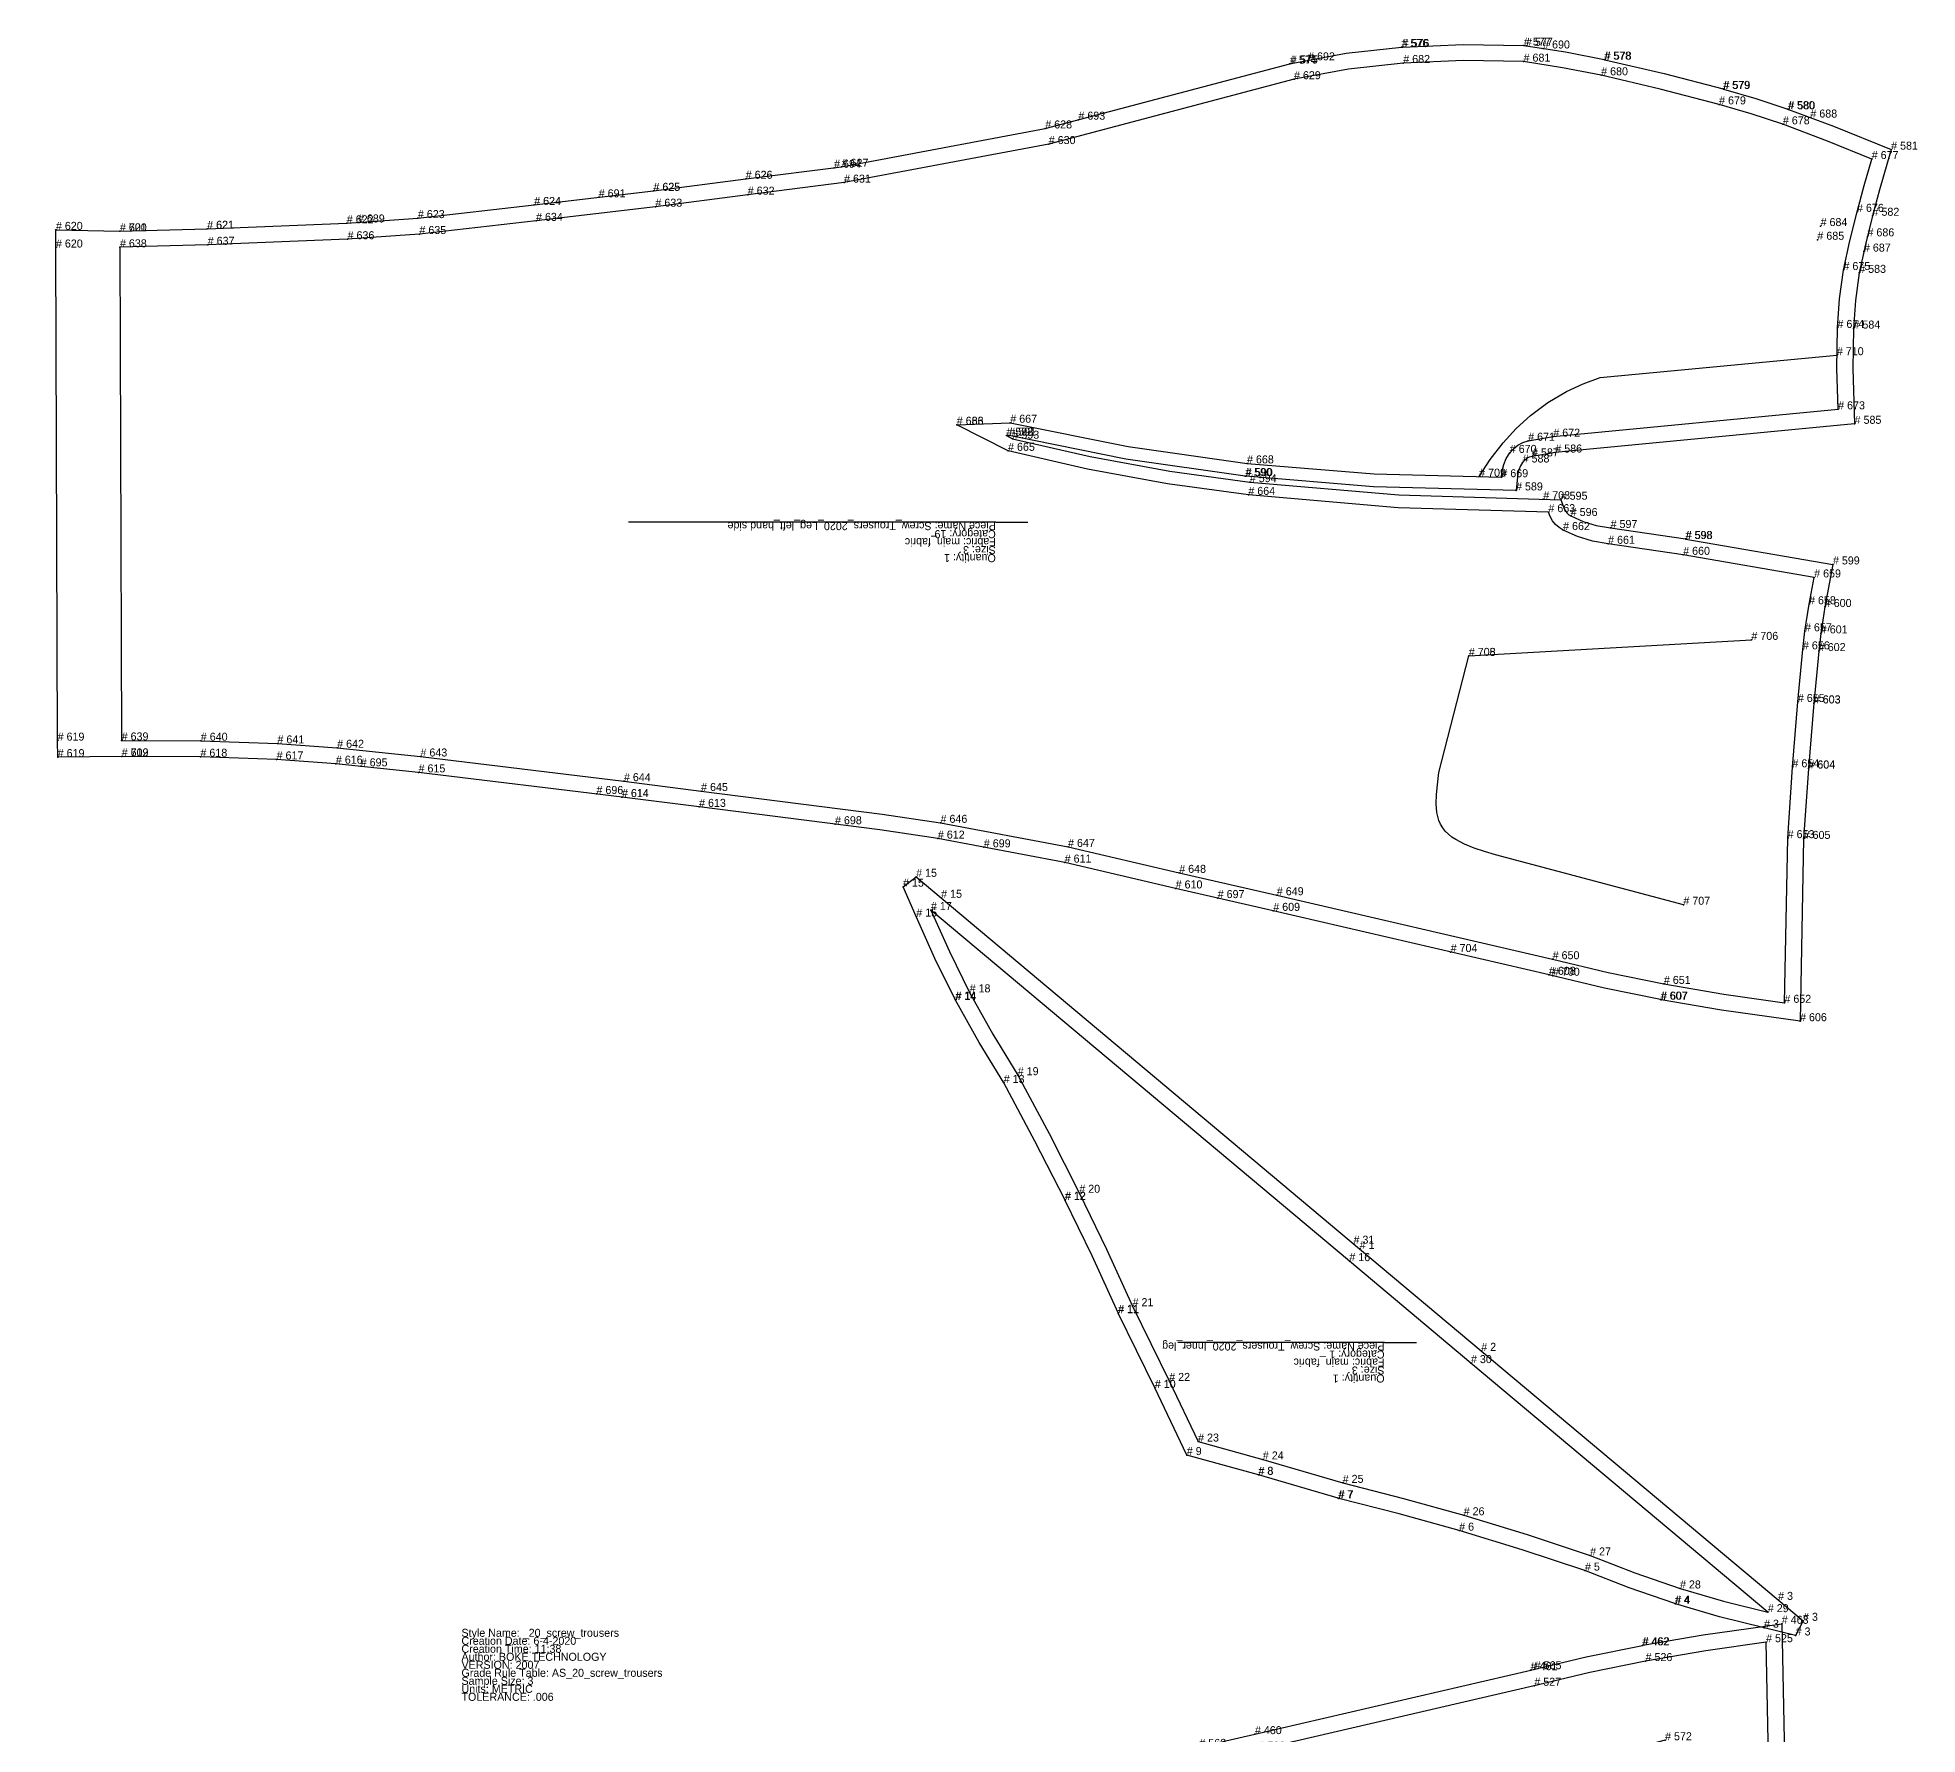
# Model space of a CAD drawing. Extents: x -265 to 2412, y -612 to 1604.
# Drawn here: x -265 to 910, y 499 to 1559 of the extents above; entities that cross this region are included whole.
import ezdxf

# ---------------------------------------------------------------- set-up
doc = ezdxf.new("R2010")
doc.units = 0

# ---------------------------------------------------------------- blocks, each defined once
blk = doc.blocks.new('Inner_leg-3')
at = {"layer": '1'}
blk.add_lwpolyline([(561.245, 802.4275), (637.2175, 738.725), (822.7275, 583.175), (838.3075, 570.1075), (833.6625, 560.9575), (813.92, 565.805), (786.085, 572.64), (758.5925, 580.725), (758.1725, 580.8675), (729.6625, 590.64), (702.045, 601.4525), (662.8825, 614.37), (623.44, 626.4175), (585.9225, 636.9475), (548.1675, 646.59), (547.8325, 646.6825), (497.93, 661.2975), (498.0775, 661.2475), (453.23, 673.63), (433.2225, 715.635), (433.2775, 715.535), (410.3725, 762.22), (410.2525, 762.4725), (394.03, 798.015), (377.0675, 833.1075), (377.16, 832.9075), (358.3625, 869.715), (338.83, 906.08), (323.385, 931.405), (308.79, 957.775), (308.58, 958.1575), (295.8175, 983.7825), (284.195, 1009.9725), (275.91, 1028.6375), (284.115, 1034.8), (299.755, 1021.6875), (561.245, 802.4275)], close=True, dxfattribs=at)
at = {"layer": '14'}
blk.add_lwpolyline([(554.825, 794.7675), (293.335, 1014.03), (304.865, 988.055), (317.5325, 962.615), (332.02, 936.4425), (347.595, 910.905), (367.215, 874.38), (386.0675, 837.4575), (403.1, 802.225), (419.3475, 766.62), (442.2525, 719.935), (460.295, 682.06), (500.74, 670.8925), (550.6425, 656.2775), (588.5525, 646.595), (626.2325, 636.02), (665.88, 623.91), (705.255, 610.9225), (733.1125, 600.0175), (761.4125, 590.315), (788.6875, 582.295), (816.305, 575.5125), (630.795, 731.065), (554.825, 794.7675)], close=True, dxfattribs=at)
at = {"layer": '2'}
for p in [(284.115, 1034.8), (275.91, 1028.6375), (293.335, 1014.03), (299.755, 1021.6875), (284.195, 1009.9725), (308.58, 958.1575), (308.79, 957.775), (317.5325, 962.615), (338.83, 906.08), (347.595, 910.905), (386.0675, 837.4575), (377.0675, 833.1075), (377.16, 832.9075), (561.245, 802.4275), (554.825, 794.7675), (419.3475, 766.62), (410.2525, 762.4725), (410.3725, 762.22), (630.795, 731.065), (637.2175, 738.725), (442.2525, 719.935), (433.2225, 715.635), (433.2775, 715.535), (460.295, 682.06), (453.23, 673.63), (500.74, 670.8925), (497.93, 661.2975), (498.0775, 661.2475), (547.8325, 646.6825), (548.1675, 646.59), (550.6425, 656.2775), (626.2325, 636.02), (623.44, 626.4175), (705.255, 610.9225), (702.045, 601.4525), (761.4125, 590.315), (758.1725, 580.8675), (758.5925, 580.725), (822.7275, 583.175), (813.92, 565.805), (816.305, 575.5125), (838.3075, 570.1075), (833.6625, 560.9575)]:
    blk.add_point(p, dxfattribs=at)
at = {"layer": '4'}
blk.add_point((557.41, 805.6375, 5), dxfattribs=at)
at = {"layer": '5'}
blk.add_line((576.805, 743.9375), (596.805, 743.9375), dxfattribs=at)
at = {"layer": '7'}
blk.add_line((576.805, 743.9375), (447.59, 743.9375), dxfattribs=at)
at = {"layer": '1'}
for s, p in [('Piece Name: Screw_Trousers_2020_Inner_leg', (576.805, 743.9375)), ('Category: 1', (576.805, 738.9375)), ('Fabric: main_fabric', (576.805, 733.9375)), ('Size: 3', (576.805, 728.9375)), ('Quantity: 1', (576.805, 723.9375))]:
    blk.add_text(s, height=5, rotation=-180, dxfattribs=at).set_placement(p)
at = {"layer": '2'}
for s, p in [('# 15', (284.115, 1034.8)), ('# 15', (275.91, 1028.6375)), ('# 15', (299.755, 1021.6875)), ('# 15', (284.195, 1009.9725)), ('# 17', (293.335, 1014.03)), ('# 18', (317.5325, 962.615)), ('# 14', (308.58, 958.1575)), ('# 14', (308.79, 957.775)), ('# 13', (338.83, 906.08)), ('# 19', (347.595, 910.905)), ('# 12', (377.0675, 833.1075)), ('# 12', (377.16, 832.9075)), ('# 20', (386.0675, 837.4575)), ('# 16', (554.825, 794.7675)), ('# 1', (561.245, 802.4275)), ('# 11', (410.2525, 762.4725)), ('# 11', (410.3725, 762.22)), ('# 21', (419.3475, 766.62)), ('# 2', (637.2175, 738.725)), ('# 30', (630.795, 731.065)), ('# 10', (433.2225, 715.635)), ('# 10', (433.2775, 715.535)), ('# 22', (442.2525, 719.935)), ('# 23', (460.295, 682.06)), ('# 9', (453.23, 673.63)), ('# 24', (500.74, 670.8925)), ('# 8', (497.93, 661.2975)), ('# 8', (498.0775, 661.2475)), ('# 25', (550.6425, 656.2775)), ('# 7', (547.8325, 646.6825)), ('# 7', (548.1675, 646.59)), ('# 26', (626.2325, 636.02)), ('# 6', (623.44, 626.4175)), ('# 27', (705.255, 610.9225)), ('# 5', (702.045, 601.4525)), ('# 28', (761.4125, 590.315)), ('# 3', (822.7275, 583.175)), ('# 4', (758.1725, 580.8675)), ('# 4', (758.5925, 580.725)), ('# 29', (816.305, 575.5125)), ('# 3', (813.92, 565.805)), ('# 3', (833.6625, 560.9575)), ('# 3', (838.3075, 570.1075))]:
    blk.add_text(s, height=5, dxfattribs=at).set_placement(p)
at = {"layer": '4'}
blk.add_text('# 31', height=5, dxfattribs=at).set_placement((557.41, 805.6375))
blk = doc.blocks.new('Leg_right_hand_side-3')
at = {"layer": '1'}
blk.add_lwpolyline([(506.9525, -29.945), (506.2125, -29.7775), (353.3375, 10.6325), (226.075, 34.59), (166.1975, 42.075), (166.145, 42.0825), (108.46, 49.605), (108.575, 49.59), (33.9625, 58.445), (34.0225, 58.4375), (-38.6725, 66.62), (-83.1325, 69.8575), (-170.405, 73.3225), (-170.295, 73.32), (-224.8625, 74.8825), (-264.86, 73.9925), (-264.83, 85.0175), (-263.79, 392.99), (-263.7525, 403.2925), (-223.7575, 402.8525), (-174.5375, 403.055), (-126.9625, 404.7325), (-89.9225, 407.42), (-38.2525, 412.8275), (88.875, 428.26), (88.8175, 428.2525), (137.0275, 434.3875), (250.075, 448.795), (286.2475, 454.2025), (365.475, 469.18), (434.7875, 485.3175), (434.82, 485.325), (495.8125, 499.3125), (495.7875, 499.3075), (668.1175, 539.275), (668.0525, 539.2575), (702.8325, 547.5675), (737.8775, 554.755), (738.1925, 554.815), (775.945, 561.3125), (824.9875, 568.2425), (827.2275, 454.3725), (830.2075, 410.33), (830.195, 410.48), (833.575, 369.675), (833.565, 369.8025), (836.6975, 337.06), (837.9725, 326.005), (840.44, 309.5275), (845.5275, 282.9475), (753.6425, 267.0925), (753.395, 267.0525), (706.6125, 260.1775), (697.6225, 258.6375), (689.4375, 256.145), (681.695, 252.675), (680.465, 251.88), (679.4025, 250.9475), (678.56, 249.9175), (677.8525, 248.695), (675.415, 242.53), (574.325, 239.5325), (481.16, 231.5675), (431.08, 224.7275), (381.3625, 215.6175), (332.84, 204.4175), (329.09, 202.51), (330.8375, 202.445), (403.7075, 217.225), (478.285, 227.7675), (478.7475, 227.82), (558.4, 234.395), (647.5175, 236.7175), (648.635, 226.2275), (649.28, 223.7525), (650.2975, 221.3975), (651.6275, 219.2775), (652.8325, 217.91), (654.185, 216.8325), (655.71, 216.015), (657.4775, 215.43), (672.0625, 213.0575), (859.0675, 195.1125), (857.9725, 160.5875), (858.3525, 135.635), (859.595, 118.125), (861.9675, 100.8325), (865.8975, 83.0625), (870.26, 65.18), (874.605, 48.8775), (881.8925, 23.88), (845.75, 9.185), (817.745, -1.2975), (817.415, -1.415), (797.4075, -8.115), (777.19, -13.995), (776.9175, -14.07), (740.0625, -23.665), (702.97, -32.2925), (702.6375, -32.365), (678.315, -37.16), (653.76, -40.9825), (652.4275, -41.1), (614.5075, -41.885), (576.5975, -40.2175), (575.9225, -40.165), (541.2875, -36.28), (506.9525, -29.945)], close=True, dxfattribs=at)
at = {"layer": '13'}
for p in [(298.035, 195.69), (835.875, 79.6825), (838.1425, 70.205)]:
    blk.add_point(p, dxfattribs=at)
at = {"layer": '14'}
blk.add_lwpolyline([(508.7675, -20.1125), (542.7725, -26.3875), (577.0375, -30.23), (614.6275, -31.8825), (652.225, -31.105), (676.545, -27.3175), (700.71, -22.555), (737.665, -13.9575), (774.4025, -4.395), (794.44, 1.435), (814.245, 8.065), (842.1525, 18.5125), (869.775, 29.7425), (864.98, 46.18), (860.5725, 62.7175), (856.15, 80.85), (852.12, 99.065), (849.6475, 117.0875), (848.3625, 135.2275), (847.975, 160.6475), (848.7825, 186.055), (670.8025, 203.135), (655.1, 205.69), (651.755, 206.795), (648.6575, 208.4575), (645.91, 210.6475), (643.5925, 213.2775), (641.425, 216.735), (639.8025, 220.4875), (638.7775, 224.4275), (638.345, 228.4775), (558.8225, 226.4025), (479.405, 219.8475), (405.0775, 209.34), (331.485, 194.415), (298.035, 195.69), (330.0925, 211.9925), (379.7675, 223.4575), (429.82, 232.63), (480.245, 239.5175), (573.9025, 247.525), (667.7425, 250.3075), (668.83, 253.0575), (670.32, 255.63), (672.1975, 257.9225), (674.4225, 259.875), (676.915, 261.4875), (685.9225, 265.525), (695.3375, 268.3925), (705.055, 270.055), (751.9475, 276.945), (833.7975, 291.07), (830.5875, 307.8275), (828.06, 324.7), (826.7575, 336), (823.615, 368.85), (820.235, 409.655), (817.24, 453.92), (815.2175, 556.7625), (777.455, 551.425), (739.89, 544.96), (705, 537.805), (670.38, 529.5325), (498.0475, 489.565), (437.055, 475.5775), (367.5725, 459.4), (287.8975, 444.3375), (251.42, 438.885), (138.2925, 424.4675), (90.08, 418.3325), (-37.0625, 402.8975), (-89.1, 397.4525), (-126.425, 394.745), (-174.305, 393.055), (-223.79, 392.855), (-224.83, 84.8825), (-170.0075, 83.3125), (-82.61, 79.8425), (-37.7175, 76.5725), (35.14, 68.3725), (109.7525, 59.5175), (167.4375, 51.995), (227.63, 44.47), (355.5375, 20.3925), (508.7675, -20.1125)], close=True, dxfattribs=at)
at = {"layer": '2'}
for p in [(824.9875, 568.2425), (737.8775, 554.755), (738.1925, 554.815), (815.2175, 556.7625), (739.89, 544.96), (668.0525, 539.2575), (668.1175, 539.275), (670.38, 529.5325), (495.7875, 499.3075), (495.8125, 499.3125), (752.0875, 495.51), (434.7875, 485.3175), (434.82, 485.325), (498.0475, 489.565), (437.055, 475.5775), (365.475, 469.18), (367.5725, 459.4), (286.2475, 454.2025), (817.24, 453.92), (827.2275, 454.3725), (287.8975, 444.3375), (88.8175, 428.2525), (88.875, 428.26), (137.0275, 434.3875), (138.2925, 424.4675), (-38.2525, 412.8275), (90.08, 418.3325), (-263.7525, 403.2925), (-223.7575, 402.8525), (-174.5375, 403.055), (-126.9625, 404.7325), (-89.9225, 407.42), (-37.0625, 402.8975), (820.235, 409.655), (830.195, 410.48), (830.2075, 410.33), (-263.79, 392.99), (-223.79, 392.855), (-174.305, 393.055), (-126.425, 394.745), (-89.1, 397.4525), (823.615, 368.85), (833.565, 369.8025), (833.575, 369.675), (617.995, 340.08), (617.995, 340.08), (794.59, 330.08), (826.7575, 336), (836.6975, 337.06), (828.06, 324.7), (837.9725, 326.005), (830.5875, 307.8275), (840.44, 309.5275), (833.7975, 291.07), (845.5275, 282.9475), (751.9475, 276.945), (676.915, 261.4875), (705.055, 270.055), (706.6125, 260.1775), (753.395, 267.0525), (753.6425, 267.0925), (667.7425, 250.3075), (681.695, 252.675), (480.245, 239.5175), (647.5175, 236.7175), (675.415, 242.53), (478.285, 227.7675), (478.7475, 227.82), (481.16, 231.5675), (638.345, 228.4775), (330.0925, 211.9925), (479.405, 219.8475), (643.5925, 213.2775), (651.6275, 219.2775), (657.4775, 215.43), (672.0625, 213.0575), (329.09, 202.51), (330.8375, 202.445), (332.84, 204.4175), (655.1, 205.69), (670.8025, 203.135), (298.035, 195.69), (331.485, 194.415), (859.0675, 195.1125), (848.7825, 186.055), (848.3625, 135.2275), (858.3525, 135.635), (852.12, 99.065), (861.9675, 100.8325), (-264.83, 85.0175), (-224.83, 84.8825), (-170.0075, 83.3125), (-264.86, 73.9925), (-224.8625, 74.8825), (-170.405, 73.3225), (-170.295, 73.32), (-82.61, 79.8425), (-37.7175, 76.5725), (-83.1325, 69.8575), (-38.6725, 66.62), (35.14, 68.3725), (109.7525, 59.5175), (860.5725, 62.7175), (870.26, 65.18), (33.9625, 58.445), (34.0225, 58.4375), (108.46, 49.605), (108.575, 49.59), (167.4375, 51.995), (166.145, 42.0825), (166.1975, 42.075), (227.63, 44.47), (226.075, 34.59), (869.775, 29.7425), (881.8925, 23.88), (355.5375, 20.3925), (353.3375, 10.6325), (814.245, 8.065), (774.4025, -4.395), (817.415, -1.415), (817.745, -1.2975), (508.7675, -20.1125), (700.71, -22.555), (776.9175, -14.07), (777.19, -13.995), (506.2125, -29.7775), (506.9525, -29.945), (577.0375, -30.23), (652.225, -31.105), (702.6375, -32.365), (702.97, -32.2925), (575.9225, -40.165), (576.5975, -40.2175), (652.4275, -41.1), (653.76, -40.9825)]:
    blk.add_point(p, dxfattribs=at)
at = {"layer": '4'}
for p in [(670.6125, 539.8675, 5), (461.085, 491.3475, 5), (314.965, 459.63, 5), (221.9625, 445.21, 5), (72.9175, 426.32, 5), (-223.76, 402.85, 5), (-74.395, 409.0425, 5), (637.4925, 236.455, 5), (864.9, 87.555, 5), (-224.865, 74.8825, 5), (867.1225, 78.025, 5), (-76.125, 69.3475, 5), (74.3275, 53.655, 5), (221.41, 35.1725, 5), (374.065, 5.1525, 5), (831.4375, 3.8275, 5), (517.58, -31.905, 5), (553.8525, -37.69, 5), (664.44, -39.32, 5)]:
    blk.add_point(p, dxfattribs=at)
at = {"layer": '5'}
blk.add_line((322.4275, 256.5275), (342.4275, 256.5275), dxfattribs=at)
at = {"layer": '7'}
blk.add_line((322.4275, 256.5275), (93.015, 256.5275), dxfattribs=at)
at = {"layer": '8'}
blk.add_line((617.995, 340.08), (794.59, 330.08), dxfattribs=at)
blk.add_lwpolyline([(752.0875, 495.51), (634.7525, 464.3), (627.8875, 462.3375), (621.3275, 460.18), (615.25, 457.72), (609.8275, 454.845), (607.42, 453.215), (605.2425, 451.4425), (603.3125, 449.515), (601.66, 447.41), (600.3025, 445.12), (599.3375, 442.87), (598.6125, 440.4725), (598.105, 437.935), (597.6475, 432.51), (597.785, 426.715), (598.3325, 420.66), (599.3125, 412.9), (617.995, 340.08)], dxfattribs=at)
at = {"layer": '1'}
for s, p in [('Piece Name: Screw_Trousers_2020_Leg_right_hand_side', (322.4275, 256.5275)), ('Fabric: main_fabric', (322.4275, 246.5275)), ('Category: 18', (322.4275, 251.5275)), ('Quantity: 1', (322.4275, 236.5275)), ('Size: 3', (322.4275, 241.5275))]:
    blk.add_text(s, height=5, rotation=-180, dxfattribs=at).set_placement(p)
at = {"layer": '13'}
for s, p in [('# 548', (298.035, 195.69)), ('# 550', (835.875, 79.6825)), ('# 549', (838.1425, 70.205))]:
    blk.add_text(s, height=5, dxfattribs=at).set_placement(p)
at = {"layer": '2'}
for s, p in [('# 463', (824.9875, 568.2425)), ('# 462', (737.8775, 554.755)), ('# 462', (738.1925, 554.815)), ('# 525', (815.2175, 556.7625)), ('# 461', (668.0525, 539.2575)), ('# 461', (668.1175, 539.275)), ('# 526', (739.89, 544.96)), ('# 527', (670.38, 529.5325)), ('# 460', (495.7875, 499.3075)), ('# 460', (495.8125, 499.3125)), ('# 528', (498.0475, 489.565)), ('# 572', (752.0875, 495.51)), ('# 459', (434.7875, 485.3175)), ('# 459', (434.82, 485.325)), ('# 458', (365.475, 469.18)), ('# 529', (437.055, 475.5775)), ('# 457', (286.2475, 454.2025)), ('# 530', (367.5725, 459.4)), ('# 524', (817.24, 453.92)), ('# 464', (827.2275, 454.3725)), ('# 531', (287.8975, 444.3375)), ('# 456', (137.0275, 434.3875)), ('# 455', (88.8175, 428.2525)), ('# 455', (88.875, 428.26)), ('# 533', (90.08, 418.3325)), ('# 532', (138.2925, 424.4675)), ('# 453', (-89.9225, 407.42)), ('# 454', (-38.2525, 412.8275)), ('# 523', (820.235, 409.655)), ('# 465', (830.195, 410.48)), ('# 465', (830.2075, 410.33)), ('# 450', (-263.7525, 403.2925)), ('# 450', (-223.7575, 402.8525)), ('# 451', (-174.5375, 403.055)), ('# 452', (-126.9625, 404.7325)), ('# 536', (-126.425, 394.745)), ('# 535', (-89.1, 397.4525)), ('# 534', (-37.0625, 402.8975)), ('# 450', (-263.79, 392.99)), ('# 538', (-223.79, 392.855)), ('# 537', (-174.305, 393.055)), ('# 522', (823.615, 368.85)), ('# 466', (833.565, 369.8025)), ('# 466', (833.575, 369.675)), ('# 570', (617.995, 340.08)), ('# 573', (617.995, 340.08)), ('# 521', (826.7575, 336)), ('# 467', (836.6975, 337.06)), ('# 571', (794.59, 330.08)), ('# 520', (828.06, 324.7)), ('# 468', (837.9725, 326.005)), ('# 519', (830.5875, 307.8275)), ('# 469', (840.44, 309.5275)), ('# 518', (833.7975, 291.07)), ('# 517', (751.9475, 276.945)), ('# 470', (845.5275, 282.9475)), ('# 516', (705.055, 270.055)), ('# 471', (753.395, 267.0525)), ('# 471', (753.6425, 267.0925)), ('# 515', (676.915, 261.4875)), ('# 472', (706.6125, 260.1775)), ('# 514', (667.7425, 250.3075)), ('# 474', (675.415, 242.53)), ('# 473', (681.695, 252.675)), ('# 513', (480.245, 239.5175)), ('# 475', (481.16, 231.5675)), ('# 480', (647.5175, 236.7175)), ('# 479', (478.285, 227.7675)), ('# 479', (478.7475, 227.82)), ('# 509', (479.405, 219.8475)), ('# 508', (638.345, 228.4775)), ('# 481', (651.6275, 219.2775)), ('# 512', (330.0925, 211.9925)), ('# 507', (643.5925, 213.2775)), ('# 482', (657.4775, 215.43)), ('# 483', (672.0625, 213.0575)), ('# 511', (298.035, 195.69)), ('# 477', (329.09, 202.51)), ('# 478', (330.8375, 202.445)), ('# 476', (332.84, 204.4175)), ('# 506', (655.1, 205.69)), ('# 505', (670.8025, 203.135)), ('# 484', (859.0675, 195.1125)), ('# 510', (331.485, 194.415)), ('# 504', (848.7825, 186.055)), ('# 503', (848.3625, 135.2275)), ('# 485', (858.3525, 135.635)), ('# 486', (861.9675, 100.8325)), ('# 502', (852.12, 99.065)), ('# 449', (-264.83, 85.0175)), ('# 539', (-224.83, 84.8825)), ('# 540', (-170.0075, 83.3125)), ('# 541', (-82.61, 79.8425)), ('# 449', (-264.86, 73.9925)), ('# 449', (-224.8625, 74.8825)), ('# 448', (-170.405, 73.3225)), ('# 448', (-170.295, 73.32)), ('# 447', (-83.1325, 69.8575)), ('# 446', (-38.6725, 66.62)), ('# 542', (-37.7175, 76.5725)), ('# 543', (35.14, 68.3725)), ('# 445', (33.9625, 58.445)), ('# 445', (34.0225, 58.4375)), ('# 544', (109.7525, 59.5175)), ('# 501', (860.5725, 62.7175)), ('# 487', (870.26, 65.18)), ('# 444', (108.46, 49.605)), ('# 444', (108.575, 49.59)), ('# 443', (166.145, 42.0825)), ('# 443', (166.1975, 42.075)), ('# 545', (167.4375, 51.995)), ('# 546', (227.63, 44.47)), ('# 442', (226.075, 34.59)), ('# 547', (355.5375, 20.3925)), ('# 500', (869.775, 29.7425)), ('# 488', (881.8925, 23.88)), ('# 441', (353.3375, 10.6325)), ('# 499', (814.245, 8.065)), ('# 498', (774.4025, -4.395)), ('# 489', (817.415, -1.415)), ('# 489', (817.745, -1.2975)), ('# 490', (776.9175, -14.07)), ('# 490', (777.19, -13.995)), ('# 494', (508.7675, -20.1125)), ('# 497', (700.71, -22.555)), ('# 440', (506.2125, -29.7775)), ('# 439', (506.9525, -29.945)), ('# 493', (575.9225, -40.165)), ('# 493', (576.5975, -40.2175)), ('# 495', (577.0375, -30.23)), ('# 496', (652.225, -31.105)), ('# 491', (702.6375, -32.365)), ('# 491', (702.97, -32.2925)), ('# 492', (652.4275, -41.1)), ('# 492', (653.76, -40.9825))]:
    blk.add_text(s, height=5, dxfattribs=at).set_placement(p)
at = {"layer": '4'}
for s, p in [('# 565', (670.6125, 539.8675)), ('# 562', (461.085, 491.3475)), ('# 564', (314.965, 459.63)), ('# 563', (221.9625, 445.21)), ('# 561', (72.9175, 426.32)), ('# 560', (-74.395, 409.0425)), ('# 568', (-223.76, 402.85)), ('# 566', (637.4925, 236.455)), ('# 552', (864.9, 87.555)), ('# 551', (867.1225, 78.025)), ('# 569', (-224.865, 74.8825)), ('# 554', (-76.125, 69.3475)), ('# 556', (74.3275, 53.655)), ('# 559', (221.41, 35.1725)), ('# 558', (374.065, 5.1525)), ('# 553', (831.4375, 3.8275)), ('# 557', (517.58, -31.905)), ('# 567', (553.8525, -37.69)), ('# 555', (664.44, -39.32))]:
    blk.add_text(s, height=5, dxfattribs=at).set_placement(p)
blk = doc.blocks.new('Leg_left_hand side-3')
at = {"layer": '1'}
blk.add_lwpolyline([(517.6625, 1542.6325), (518.4025, 1542.8), (552.7575, 1549.1375), (587.3725, 1553.02), (588.05, 1553.0725), (625.96, 1554.735), (663.875, 1553.955), (665.21, 1553.8375), (689.765, 1550.0075), (714.0875, 1545.22), (714.4225, 1545.1475), (751.4675, 1536.5225), (788.365, 1526.925), (788.6425, 1526.85), (808.8225, 1520.9725), (828.8625, 1514.27), (829.1975, 1514.1525), (857.245, 1503.645), (893.3475, 1488.975), (886.0425, 1463.9425), (881.7075, 1447.67), (877.3425, 1429.785), (873.4125, 1412.0175), (871.0375, 1394.72), (869.8, 1377.22), (869.42, 1352.26), (870.52, 1317.7375), (683.51, 1299.7925), (668.945, 1297.4225), (667.1575, 1296.83), (665.62, 1296.0075), (664.2675, 1294.9275), (663.0825, 1293.5825), (661.7375, 1291.4375), (660.7225, 1289.0925), (660.085, 1286.625), (658.965, 1276.135), (569.87, 1278.4575), (490.1975, 1285.035), (489.735, 1285.0875), (415.155, 1295.63), (342.2875, 1310.405), (340.5375, 1310.34), (344.2925, 1308.4325), (392.825, 1297.2275), (442.5325, 1288.12), (492.6125, 1281.2825), (585.7775, 1273.315), (686.87, 1270.32), (689.305, 1264.15), (690.0175, 1262.92), (690.8575, 1261.8975), (691.9075, 1260.9775), (693.14, 1260.1775), (700.8875, 1256.7025), (709.095, 1254.205), (718.0425, 1252.6775), (764.845, 1245.8025), (765.0925, 1245.7625), (856.9775, 1229.9025), (851.8875, 1203.3225), (849.42, 1186.845), (848.145, 1175.79), (845.015, 1143.0525), (845.025, 1143.18), (841.645, 1102.375), (841.6575, 1102.525), (838.675, 1058.4775), (836.435, 944.61), (787.39, 951.5425), (749.6425, 958.04), (749.3275, 958.1), (714.2775, 965.2875), (679.5025, 973.5975), (679.5675, 973.58), (507.2375, 1013.5475), (507.2625, 1013.5425), (446.27, 1027.53), (446.2375, 1027.5375), (376.9225, 1043.675), (297.695, 1058.6525), (261.52, 1064.0575), (148.48, 1078.4675), (100.2675, 1084.6025), (100.325, 1084.595), (-26.805, 1100.0275), (-78.475, 1105.435), (-115.515, 1108.1225), (-163.09, 1109.8), (-212.3075, 1110), (-252.3, 1109.5575), (-252.34, 1119.865), (-253.38, 1427.8375), (-253.4075, 1438.8575), (-213.4125, 1437.97), (-158.845, 1439.535), (-158.955, 1439.5325), (-71.68, 1442.9975), (-27.22, 1446.235), (45.4725, 1454.4175), (45.4125, 1454.41), (120.025, 1463.265), (119.91, 1463.25), (177.595, 1470.7725), (177.6475, 1470.78), (237.5275, 1478.265), (364.79, 1502.2225), (517.6625, 1542.6325)], close=True, dxfattribs=at)
at = {"layer": '13'}
for p in [(849.2625, 1441.245), (847.265, 1432.695), (309.485, 1317.165)]:
    blk.add_point(p, dxfattribs=at)
at = {"layer": '14'}
blk.add_lwpolyline([(520.2175, 1532.9675), (366.9875, 1492.4625), (239.08, 1468.385), (178.8875, 1460.86), (121.2025, 1453.3375), (46.59, 1444.4825), (-26.2675, 1436.2825), (-71.16, 1433.0125), (-158.5575, 1429.5425), (-213.38, 1427.9725), (-212.34, 1120), (-162.855, 1119.8), (-114.975, 1118.11), (-77.65, 1115.4025), (-25.6125, 1109.9575), (101.53, 1094.5225), (149.7425, 1088.3875), (262.8675, 1073.9675), (299.3475, 1068.5175), (379.0225, 1053.455), (448.505, 1037.2775), (509.4975, 1023.29), (681.83, 983.3225), (716.4475, 975.05), (751.34, 967.895), (788.9025, 961.43), (826.6675, 956.0925), (828.69, 1058.935), (831.685, 1103.2), (835.065, 1144.005), (838.2075, 1176.855), (839.51, 1188.155), (842.0375, 1205.0275), (845.2475, 1221.785), (763.3975, 1235.91), (716.505, 1242.8), (706.7875, 1244.46), (697.3775, 1247.325), (688.365, 1251.3675), (685.8725, 1252.98), (683.6475, 1254.93), (681.77, 1257.22), (680.28, 1259.7975), (679.1925, 1262.5475), (585.3525, 1265.3275), (491.695, 1273.3375), (441.27, 1280.2225), (391.2275, 1289.3925), (341.5425, 1300.8625), (309.485, 1317.165), (342.935, 1318.44), (416.5275, 1303.515), (490.855, 1293.0075), (570.295, 1286.45), (649.795, 1284.3775), (650.2275, 1288.425), (651.2475, 1292.3625), (652.875, 1296.1175), (655.0425, 1299.5775), (657.3575, 1302.205), (660.105, 1304.395), (663.2025, 1306.055), (666.55, 1307.165), (682.2525, 1309.72), (860.2325, 1326.8), (859.4225, 1352.205), (859.8125, 1377.6275), (861.095, 1395.765), (863.57, 1413.79), (867.5975, 1432.0025), (872.0225, 1450.1375), (876.4275, 1466.6725), (881.225, 1483.1125), (853.5975, 1494.34), (825.695, 1504.79), (805.8875, 1511.4175), (785.8525, 1517.25), (749.1125, 1526.81), (712.16, 1535.41), (687.9925, 1540.17), (663.675, 1543.96), (626.0775, 1544.735), (588.4875, 1543.085), (554.24, 1539.245), (520.2175, 1532.9675)], close=True, dxfattribs=at)
at = {"layer": '2'}
for p in [(587.3725, 1553.02), (588.05, 1553.0725), (663.875, 1553.955), (665.21, 1553.8375), (517.6625, 1542.6325), (518.4025, 1542.8), (588.4875, 1543.085), (663.675, 1543.96), (714.0875, 1545.22), (714.4225, 1545.1475), (520.2175, 1532.9675), (712.16, 1535.41), (785.8525, 1517.25), (788.365, 1526.925), (788.6425, 1526.85), (825.695, 1504.79), (828.8625, 1514.27), (829.1975, 1514.1525), (364.79, 1502.2225), (366.9875, 1492.4625), (881.225, 1483.1125), (893.3475, 1488.975), (177.595, 1470.7725), (177.6475, 1470.78), (237.5275, 1478.265), (239.08, 1468.385), (119.91, 1463.25), (120.025, 1463.265), (178.8875, 1460.86), (-27.22, 1446.235), (45.4125, 1454.41), (45.4725, 1454.4175), (121.2025, 1453.3375), (872.0225, 1450.1375), (881.7075, 1447.67), (-253.4075, 1438.8575), (-213.4125, 1437.97), (-158.955, 1439.5325), (-158.845, 1439.535), (-71.68, 1442.9975), (-26.2675, 1436.2825), (46.59, 1444.4825), (-253.38, 1427.8375), (-213.38, 1427.9725), (-158.5575, 1429.5425), (-71.16, 1433.0125), (863.57, 1413.79), (873.4125, 1412.0175), (859.8125, 1377.6275), (869.8, 1377.22), (859.435, 1360.5925), (309.485, 1317.165), (342.935, 1318.44), (860.2325, 1326.8), (870.52, 1317.7375), (340.5375, 1310.34), (342.2875, 1310.405), (344.2925, 1308.4325), (666.55, 1307.165), (682.2525, 1309.72), (341.5425, 1300.8625), (490.855, 1293.0075), (655.0425, 1299.5775), (663.0825, 1293.5825), (668.945, 1297.4225), (683.51, 1299.7925), (489.735, 1285.0875), (490.1975, 1285.035), (492.6125, 1281.2825), (635.9275, 1284.7375), (649.795, 1284.3775), (491.695, 1273.3375), (658.965, 1276.135), (686.87, 1270.32), (679.1925, 1262.5475), (693.14, 1260.1775), (688.365, 1251.3675), (718.0425, 1252.6775), (764.845, 1245.8025), (765.0925, 1245.7625), (716.505, 1242.8), (763.3975, 1235.91), (845.2475, 1221.785), (856.9775, 1229.9025), (842.0375, 1205.0275), (851.8875, 1203.3225), (839.51, 1188.155), (849.42, 1186.845), (806.04, 1182.775), (838.2075, 1176.855), (848.145, 1175.79), (629.445, 1172.775), (629.445, 1172.775), (835.065, 1144.005), (845.015, 1143.0525), (845.025, 1143.18), (-252.34, 1119.865), (-212.34, 1120), (-162.855, 1119.8), (-114.975, 1118.11), (-252.3, 1109.5575), (-212.3075, 1110), (-163.09, 1109.8), (-115.515, 1108.1225), (-78.475, 1105.435), (-77.65, 1115.4025), (-25.6125, 1109.9575), (-26.805, 1100.0275), (101.53, 1094.5225), (831.685, 1103.2), (841.645, 1102.375), (841.6575, 1102.525), (100.2675, 1084.6025), (100.325, 1084.595), (149.7425, 1088.3875), (148.48, 1078.4675), (297.695, 1058.6525), (299.3475, 1068.5175), (828.69, 1058.935), (838.675, 1058.4775), (379.0225, 1053.455), (376.9225, 1043.675), (448.505, 1037.2775), (446.2375, 1027.5375), (446.27, 1027.53), (509.4975, 1023.29), (507.2375, 1013.5475), (507.2625, 1013.5425), (763.5375, 1017.345), (681.83, 983.3225), (679.5025, 973.5975), (679.5675, 973.58), (751.34, 967.895), (749.3275, 958.1), (749.6425, 958.04), (826.6675, 956.0925), (836.435, 944.61)]:
    blk.add_point(p, dxfattribs=at)
at = {"layer": '4'}
for p in [(675.8925, 1552.1675, 5), (529.03, 1544.7575, 5), (385.515, 1507.6975, 5), (842.8875, 1509.02, 5), (232.86, 1477.68, 5), (85.7775, 1459.1975, 5), (-213.4125, 1437.9675, 5), (-64.6725, 1443.505, 5), (878.57, 1434.825, 5), (876.3475, 1425.3, 5), (675.99, 1270.6425, 5), (-212.31, 1110, 5), (-62.945, 1103.81, 5), (84.3675, 1086.5325, 5), (233.4125, 1067.64, 5), (326.415, 1053.2225, 5), (472.535, 1021.505, 5), (618.1075, 987.8325, 5), (682.0225, 972.995, 5)]:
    blk.add_point(p, dxfattribs=at)
at = {"layer": '5'}
blk.add_line((333.8725, 1256.3275), (353.8725, 1256.3275), dxfattribs=at)
at = {"layer": '7'}
blk.add_line((333.8725, 1256.3275), (104.47, 1256.3275), dxfattribs=at)
at = {"layer": '8'}
blk.add_line((629.445, 1172.775), (806.04, 1182.775), dxfattribs=at)
for points in [[(635.9275, 1284.7375), (642.8825, 1295.465), (650.8525, 1305.9175), (658.995, 1314.8275), (667.89, 1322.97), (678.76, 1331.0575), (690.4075, 1337.9425), (700.8125, 1342.74), (711.53, 1346.74), (859.435, 1360.5925)], [(763.5375, 1017.345), (646.2025, 1048.5525), (639.335, 1050.5125), (632.7775, 1052.6725), (626.7, 1055.13), (621.2775, 1058.0075), (618.87, 1059.6375), (616.6925, 1061.4075), (614.7625, 1063.335), (613.11, 1065.44), (611.7525, 1067.73), (610.7875, 1069.98), (610.0625, 1072.38), (609.555, 1074.915), (609.0975, 1080.34), (609.235, 1086.135), (609.7825, 1092.19), (610.7625, 1099.95), (629.445, 1172.775)]]:
    blk.add_lwpolyline(points, dxfattribs=at)
at = {"layer": '1'}
for s, p in [('Piece Name: Screw_Trousers_2020_Leg_left_hand side', (333.8725, 1256.3275)), ('Fabric: main_fabric', (333.8725, 1246.3275)), ('Category: 19', (333.8725, 1251.3275)), ('Quantity: 1', (333.8725, 1236.3275)), ('Size: 3', (333.8725, 1241.3275))]:
    blk.add_text(s, height=5, rotation=-180, dxfattribs=at).set_placement(p)
at = {"layer": '13'}
for s, p in [('# 684', (849.2625, 1441.245)), ('# 685', (847.265, 1432.695)), ('# 683', (309.485, 1317.165))]:
    blk.add_text(s, height=5, dxfattribs=at).set_placement(p)
at = {"layer": '2'}
for s, p in [('# 576', (587.3725, 1553.02)), ('# 576', (588.05, 1553.0725)), ('# 577', (663.875, 1553.955)), ('# 577', (665.21, 1553.8375)), ('# 574', (517.6625, 1542.6325)), ('# 575', (518.4025, 1542.8)), ('# 682', (588.4875, 1543.085)), ('# 681', (663.675, 1543.96)), ('# 680', (712.16, 1535.41)), ('# 578', (714.0875, 1545.22)), ('# 578', (714.4225, 1545.1475)), ('# 629', (520.2175, 1532.9675)), ('# 579', (788.365, 1526.925)), ('# 579', (788.6425, 1526.85)), ('# 679', (785.8525, 1517.25)), ('# 580', (828.8625, 1514.27)), ('# 580', (829.1975, 1514.1525)), ('# 628', (364.79, 1502.2225)), ('# 678', (825.695, 1504.79)), ('# 630', (366.9875, 1492.4625)), ('# 581', (893.3475, 1488.975)), ('# 627', (237.5275, 1478.265)), ('# 677', (881.225, 1483.1125)), ('# 625', (119.91, 1463.25)), ('# 625', (120.025, 1463.265)), ('# 626', (177.595, 1470.7725)), ('# 626', (177.6475, 1470.78)), ('# 631', (239.08, 1468.385)), ('# 624', (45.4125, 1454.41)), ('# 624', (45.4725, 1454.4175)), ('# 633', (121.2025, 1453.3375)), ('# 632', (178.8875, 1460.86)), ('# 622', (-71.68, 1442.9975)), ('# 623', (-27.22, 1446.235)), ('# 634', (46.59, 1444.4825)), ('# 676', (872.0225, 1450.1375)), ('# 582', (881.7075, 1447.67)), ('# 620', (-253.4075, 1438.8575)), ('# 620', (-213.4125, 1437.97)), ('# 638', (-213.38, 1427.9725)), ('# 621', (-158.955, 1439.5325)), ('# 621', (-158.845, 1439.535)), ('# 637', (-158.5575, 1429.5425)), ('# 636', (-71.16, 1433.0125)), ('# 635', (-26.2675, 1436.2825)), ('# 620', (-253.38, 1427.8375)), ('# 675', (863.57, 1413.79)), ('# 583', (873.4125, 1412.0175)), ('# 674', (859.8125, 1377.6275)), ('# 584', (869.8, 1377.22)), ('# 710', (859.435, 1360.5925)), ('# 673', (860.2325, 1326.8)), ('# 666', (309.485, 1317.165)), ('# 667', (342.935, 1318.44)), ('# 585', (870.52, 1317.7375)), ('# 592', (340.5375, 1310.34)), ('# 665', (341.5425, 1300.8625)), ('# 591', (342.2875, 1310.405)), ('# 593', (344.2925, 1308.4325)), ('# 670', (655.0425, 1299.5775)), ('# 671', (666.55, 1307.165)), ('# 672', (682.2525, 1309.72)), ('# 586', (683.51, 1299.7925)), ('# 668', (490.855, 1293.0075)), ('# 588', (663.0825, 1293.5825)), ('# 587', (668.945, 1297.4225)), ('# 590', (489.735, 1285.0875)), ('# 590', (490.1975, 1285.035)), ('# 594', (492.6125, 1281.2825)), ('# 709', (635.9275, 1284.7375)), ('# 669', (649.795, 1284.3775)), ('# 589', (658.965, 1276.135)), ('# 664', (491.695, 1273.3375)), ('# 595', (686.87, 1270.32)), ('# 663', (679.1925, 1262.5475)), ('# 596', (693.14, 1260.1775)), ('# 597', (718.0425, 1252.6775)), ('# 662', (688.365, 1251.3675)), ('# 661', (716.505, 1242.8)), ('# 598', (764.845, 1245.8025)), ('# 598', (765.0925, 1245.7625)), ('# 660', (763.3975, 1235.91)), ('# 599', (856.9775, 1229.9025)), ('# 659', (845.2475, 1221.785)), ('# 658', (842.0375, 1205.0275)), ('# 600', (851.8875, 1203.3225)), ('# 706', (806.04, 1182.775)), ('# 657', (839.51, 1188.155)), ('# 601', (849.42, 1186.845)), ('# 705', (629.445, 1172.775)), ('# 708', (629.445, 1172.775)), ('# 656', (838.2075, 1176.855)), ('# 602', (848.145, 1175.79)), ('# 655', (835.065, 1144.005)), ('# 603', (845.015, 1143.0525)), ('# 603', (845.025, 1143.18)), ('# 619', (-252.34, 1119.865)), ('# 639', (-212.34, 1120)), ('# 640', (-162.855, 1119.8)), ('# 641', (-114.975, 1118.11)), ('# 642', (-77.65, 1115.4025)), ('# 619', (-252.3, 1109.5575)), ('# 619', (-212.3075, 1110)), ('# 618', (-163.09, 1109.8)), ('# 617', (-115.515, 1108.1225)), ('# 616', (-78.475, 1105.435)), ('# 615', (-26.805, 1100.0275)), ('# 643', (-25.6125, 1109.9575)), ('# 654', (831.685, 1103.2)), ('# 604', (841.645, 1102.375)), ('# 604', (841.6575, 1102.525)), ('# 644', (101.53, 1094.5225)), ('# 645', (149.7425, 1088.3875)), ('# 614', (100.2675, 1084.6025)), ('# 614', (100.325, 1084.595)), ('# 613', (148.48, 1078.4675)), ('# 646', (299.3475, 1068.5175)), ('# 612', (297.695, 1058.6525)), ('# 647', (379.0225, 1053.455)), ('# 653', (828.69, 1058.935)), ('# 605', (838.675, 1058.4775)), ('# 611', (376.9225, 1043.675)), ('# 648', (448.505, 1037.2775)), ('# 610', (446.2375, 1027.5375)), ('# 610', (446.27, 1027.53)), ('# 649', (509.4975, 1023.29)), ('# 707', (763.5375, 1017.345)), ('# 609', (507.2375, 1013.5475)), ('# 609', (507.2625, 1013.5425)), ('# 650', (681.83, 983.3225)), ('# 608', (679.5025, 973.5975)), ('# 608', (679.5675, 973.58)), ('# 651', (751.34, 967.895)), ('# 607', (749.3275, 958.1)), ('# 607', (749.6425, 958.04)), ('# 652', (826.6675, 956.0925)), ('# 606', (836.435, 944.61))]:
    blk.add_text(s, height=5, dxfattribs=at).set_placement(p)
at = {"layer": '4'}
for s, p in [('# 690', (675.8925, 1552.1675)), ('# 692', (529.03, 1544.7575)), ('# 693', (385.515, 1507.6975)), ('# 688', (842.8875, 1509.02)), ('# 694', (232.86, 1477.68)), ('# 691', (85.7775, 1459.1975)), ('# 689', (-64.6725, 1443.505)), ('# 701', (-213.4125, 1437.9675)), ('# 686', (878.57, 1434.825)), ('# 687', (876.3475, 1425.3)), ('# 703', (675.99, 1270.6425)), ('# 702', (-212.31, 1110)), ('# 695', (-62.945, 1103.81)), ('# 696', (84.3675, 1086.5325)), ('# 698', (233.4125, 1067.64)), ('# 699', (326.415, 1053.2225)), ('# 697', (472.535, 1021.505)), ('# 704', (618.1075, 987.8325)), ('# 700', (682.0225, 972.995))]:
    blk.add_text(s, height=5, dxfattribs=at).set_placement(p)

msp = doc.modelspace()

# ---------------------------------------------------------------- block references
at = {"layer": '1'}
for name in ['Leg_left_hand side-3', 'Inner_leg-3', 'Leg_right_hand_side-3']:
    msp.add_blockref(name, (0, 0), dxfattribs=at)

# ---------------------------------------------------------------- texts
for s, p in [('Style Name: _20_screw_trousers', (0, 560.1275)), ('Creation Date: 6-4-2020', (0, 555.1275)), ('Creation Time: 11:38', (0, 550.1275)), ('Author: BOKE TECHNOLOGY', (0, 545.1275)), ('VERSION: 2007', (0, 540.1275)), ('Grade Rule Table: AS_20_screw_trousers', (0, 535.1275)), ('Sample Size: 3', (0, 530.1275)), ('Units: METRIC', (0, 525.1275)), ('TOLERANCE: .006', (0, 520.1275))]:
    msp.add_text(s, height=5, dxfattribs=at).set_placement(p)

doc.saveas('drawing.dxf')
